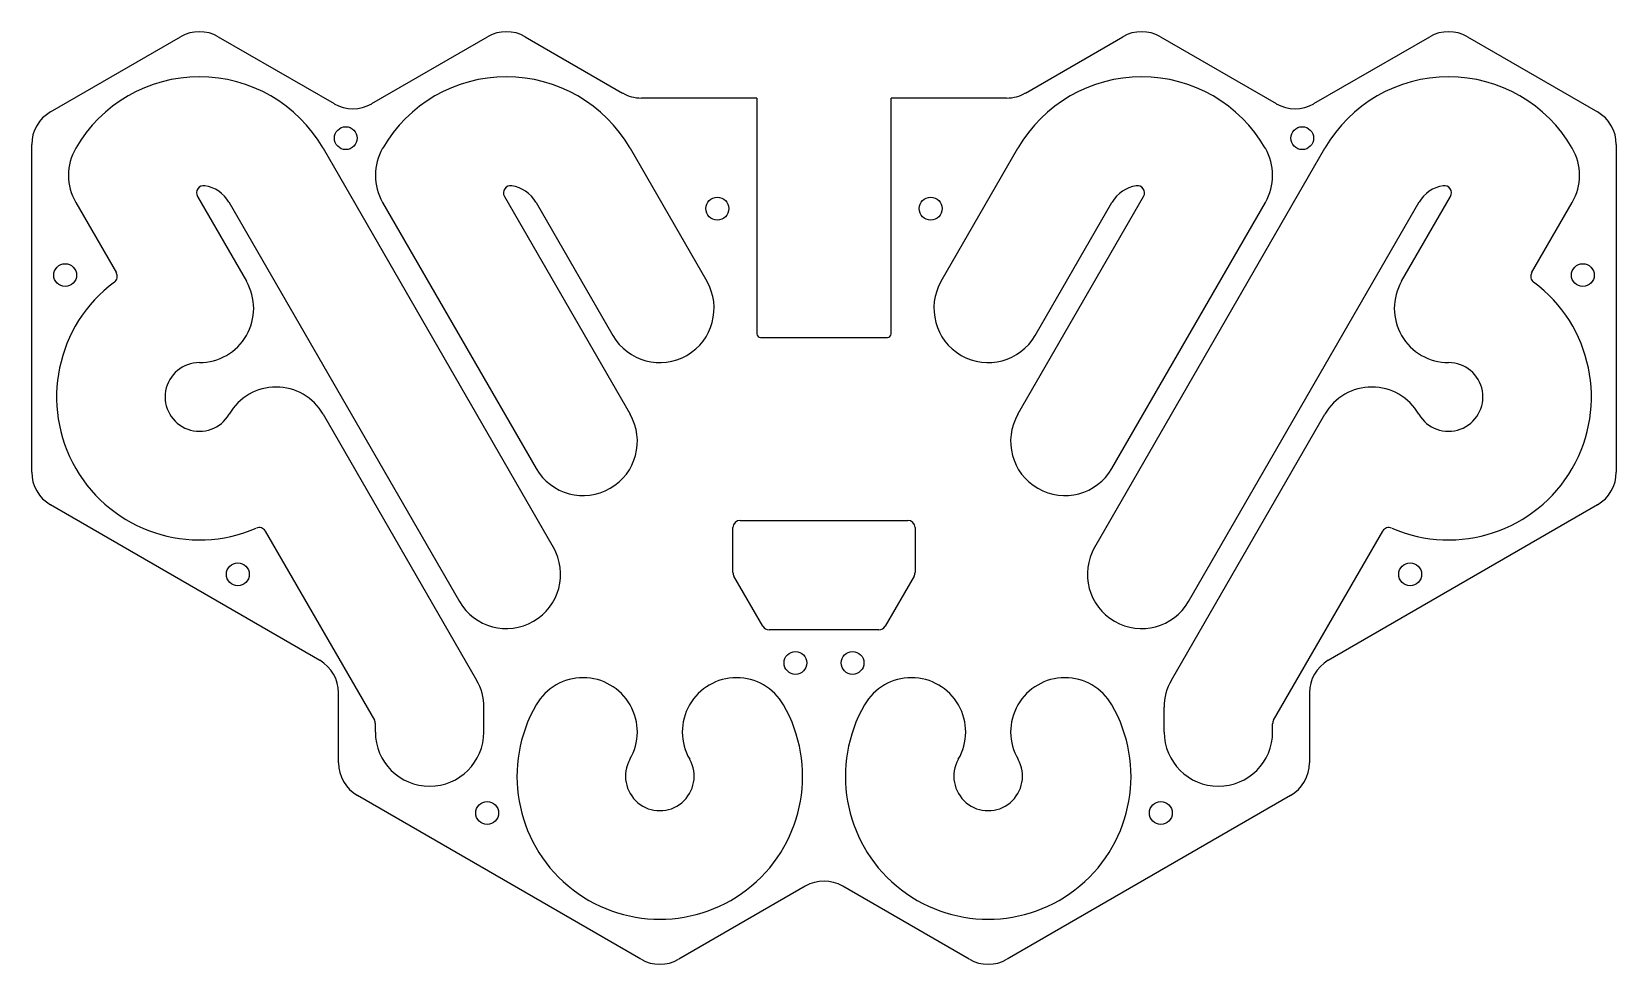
# Model space of a CAD drawing. Header units: millimetres. Extents: x 143 to 365, y -182 to -51.
import ezdxf

# ---------------------------------------------------------------- set-up
doc = ezdxf.new("R2010")
doc.units = ezdxf.units.MM

msp = doc.modelspace()

# ---------------------------------------------------------------- linework, layer by layer
for p, q in [((145.63, -62.26), (163.86, -51.73)), ((169.14, -51.73), (185.36, -61.1)), ((190.64, -61.1), (206.86, -51.73)), ((212.14, -51.73), (225.78, -59.61)), ((282.22, -59.61), (295.86, -51.73)), ((301.14, -51.73), (317.36, -61.1)), ((322.64, -61.1), (338.86, -51.73)), ((344.14, -51.73), (362.37, -62.26)), ((244.61, -60.31), (228.41, -60.31)), ((244.61, -60.31), (244.61, -93.33)), ((279.59, -60.31), (263.39, -60.31)), ((263.39, -93.33), (263.39, -60.31)), ((143, -112.7), (143, -66.82)), ((149.17, -67.34), (149.17, -67.34)), ((183.83, -67.34), (183.83, -67.34)), ((183.83, -67.34), (216.08, -123.2)), ((192.17, -67.34), (192.17, -67.34)), ((226.83, -67.34), (226.83, -67.34)), ((226.83, -67.34), (237.58, -85.96)), ((270.42, -85.96), (281.17, -67.34)), ((281.17, -67.34), (281.17, -67.34)), ((291.92, -123.2), (324.17, -67.34)), ((315.83, -67.34), (315.83, -67.34)), ((324.17, -67.34), (324.17, -67.34)), ((358.83, -67.34), (358.83, -67.34)), ((365, -66.82), (365, -112.7)), ((149.17, -74.94), (154.86, -84.79)), ((166.22, -74.08), (173.08, -85.96)), ((170.67, -74.94), (202.92, -130.8)), ((192.17, -74.94), (213.67, -112.18)), ((209.22, -74.08), (226.83, -104.58)), ((213.67, -74.94), (224.42, -93.56)), ((281.17, -104.58), (298.78, -74.08)), ((283.58, -93.56), (294.33, -74.94)), ((294.33, -112.18), (315.83, -74.94)), ((305.08, -130.8), (337.33, -74.94)), ((334.92, -85.96), (341.78, -74.08)), ((353.14, -84.79), (358.83, -74.94)), ((245.11, -93.83), (262.89, -93.83)), ((183.83, -104.58), (205.33, -141.82)), ((302.67, -141.82), (324.17, -104.58)), ((183.37, -139.05), (145.63, -117.26)), ((362.37, -117.26), (324.63, -139.05)), ((242.25, -119.45), (265.75, -119.45)), ((175.73, -120.95), (191.02, -147.42)), ((241.25, -126.75), (241.25, -120.45)), ((266.75, -120.45), (266.75, -126.75)), ((316.98, -147.42), (332.27, -120.95)), ((245.44, -134.28), (241.38, -127.25)), ((266.62, -127.25), (262.56, -134.28)), ((261.69, -134.78), (246.31, -134.78)), ((186, -153.4), (186, -143.61)), ((322, -143.61), (322, -153.4)), ((206.35, -149.09), (206.35, -145.62)), ((213.67, -145.28), (213.67, -145.28)), ((248.33, -145.28), (248.33, -145.28)), ((259.67, -145.28), (259.67, -145.28)), ((294.33, -145.28), (294.33, -145.28)), ((301.65, -149.09), (301.65, -145.62)), ((191.15, -149.09), (191.15, -147.92)), ((316.85, -149.09), (316.85, -147.92)), ((228.36, -180.91), (188.63, -157.97)), ((319.37, -157.97), (279.64, -180.91)), ((251.36, -170.67), (233.64, -180.91)), ((274.36, -180.91), (256.64, -170.67))]:
    msp.add_line(p, q)
for centre in [(187, -65.93), (321, -65.93), (239.06, -75.8), (268.94, -75.8), (147.69, -85.11), (360.31, -85.11), (171.88, -127), (336.12, -127), (250, -139.41), (258, -139.41), (206.81, -160.43), (301.19, -160.43)]:
    msp.add_circle(centre, 1.6)
for centre, radius, start, end in [((166.5, -56.3), 5.27, 59.9994, 120.0005), ((209.5, -56.3), 5.27, 59.9994, 120.0006), ((298.5, -56.3), 5.27, 59.9994, 120.0006), ((341.5, -56.3), 5.27, 59.9995, 120.0006), ((166.5, -77.35), 20.01, 29.9994, 150.0006), ((209.5, -77.35), 20.01, 29.9994, 150.0006), ((298.5, -77.35), 20.01, 29.9994, 150.0006), ((341.5, -77.35), 20.01, 29.9994, 150.0006), ((228.41, -55.04), 5.27, 239.9994, 270), ((279.59, -55.04), 5.27, 270, 300.0006), ((188, -56.54), 5.27, 239.9994, 300.0006), ((320, -56.54), 5.27, 239.9994, 300.0006), ((148.27, -66.82), 5.27, 120.0005, 180), ((359.73, -66.82), 5.27, 0, 59.9995), ((155.75, -71.14), 7.6, 150.0011, 209.9623), ((198.75, -71.14), 7.6, 149.9996, 209.9623), ((309.25, -71.14), 7.6, 330.0377, 390.0004), ((352.25, -71.14), 7.6, 330.0377, 389.9989), ((167.09, -73.58), 1, 81.1229, 210), ((166.5, -77.35), 4.81, 30.6862, 81.1229), ((210.09, -73.58), 1, 81.1251, 210), ((209.5, -77.35), 4.81, 30.5328, 81.1251), ((298.5, -77.35), 4.81, 98.8749, 149.4672), ((297.91, -73.58), 1, 330, 98.8749), ((341.5, -77.35), 4.81, 98.8771, 149.3138), ((340.91, -73.58), 1, 330, 98.8771), ((177.25, -71.14), 7.6, 209.562, 209.9623), ((220.25, -71.14), 7.6, 209.6621, 209.9623), ((287.75, -71.14), 7.6, 330.0377, 330.3379), ((330.75, -71.14), 7.6, 330.0377, 330.438), ((166.5, -102.17), 20.01, 126.5396, 293.4588), ((153.99, -85.29), 1, 306.5396, 30), ((166.5, -89.76), 7.6, 269.9996, 29.9623), ((231, -89.76), 7.6, 210.0377, 29.9623), ((277, -89.76), 7.6, 150.0377, 329.9623), ((341.5, -102.17), 20.01, 246.5412, 53.4604), ((341.5, -89.76), 7.6, 150.0377, 270.0004), ((354.01, -85.29), 1, 150, 233.4604), ((245.11, -93.33), 0.5, 180, 270), ((262.89, -93.33), 0.5, 270, 0), ((166.5, -102.17), 4.81, 90.0006, 329.9994), ((341.5, -102.17), 4.81, 210.0006, 89.9994), ((177.25, -108.38), 7.6, 30.0377, 149.9964), ((330.75, -108.38), 7.6, 390.0036, 149.9623), ((220.25, -108.38), 7.6, 210.0377, 29.9623), ((287.75, -108.38), 7.6, 150.0377, 329.9623), ((148.27, -112.7), 5.27, 180, 239.9994), ((359.73, -112.7), 5.27, 300.0006, 0), ((242.25, -120.45), 1, 90, 180), ((265.75, -120.45), 1, 0, 90), ((174.87, -121.45), 1, 30, 113.4588), ((333.13, -121.45), 1, 66.5412, 150), ((209.5, -127), 7.6, 210.0377, 29.9623), ((298.5, -127), 7.6, 150.0377, 329.9623), ((242.25, -126.75), 1, 180, 210), ((265.75, -126.75), 1, 330, 0), ((246.31, -133.78), 1, 210, 270), ((261.69, -133.78), 1, 270, 330), ((180.73, -143.61), 5.27, 0, 59.9994), ((327.27, -143.61), 5.27, 120.0006, 180), ((198.75, -145.62), 7.6, 360.0343, 29.9623), ((220.25, -149.08), 7.6, 329.7237, 510.0026), ((241.75, -149.08), 7.6, 389.9974, 570.2763), ((266.25, -149.08), 7.6, 329.7237, 510.0026), ((287.75, -149.08), 7.6, 389.9974, 570.2763), ((309.25, -145.62), 7.6, 150.0377, 179.9657), ((231, -155.29), 20.01, 150.0006, 389.9994), ((277, -155.29), 20.01, 150.0006, 389.9994), ((190.15, -147.92), 1, 0, 30), ((317.85, -147.92), 1, 150, 180), ((198.75, -149.08), 7.6, 180.0377, 359.9623), ((309.25, -149.08), 7.6, 180.0377, 359.9623), ((231, -155.29), 4.81, 150.4347, 389.5653), ((277, -155.29), 4.81, 150.4347, 389.5653), ((191.27, -153.4), 5.27, 180, 239.9994), ((316.73, -153.4), 5.27, 300.0006, 0), ((254, -175.23), 5.27, 59.9994, 120.0006), ((231, -176.34), 5.27, 239.9994, 300.0006), ((277, -176.34), 5.27, 239.9994, 300.0006)]:
    msp.add_arc(centre, radius, start, end)

doc.saveas('drawing.dxf')
